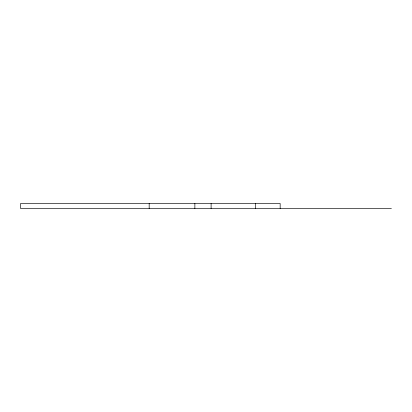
<?xml version="1.0" encoding="UTF-8"?>
<svg xmlns="http://www.w3.org/2000/svg" width="412" height="412" viewBox="0 0 412 412"><rect width="100%" height="100%" fill="white"/><g stroke="black" fill="none" stroke-linecap="round" stroke-linejoin="round"><path stroke-width="0.62" d="M391.4 208.513L20.6 208.513L20.6 203.487L280.16 203.487L280.16 208.513M255.471 203.487L255.471 208.513M211.104 203.487L211.104 208.513M194.871 203.487L194.871 208.513M149.17 203.487L149.17 208.513"/></g></svg>
